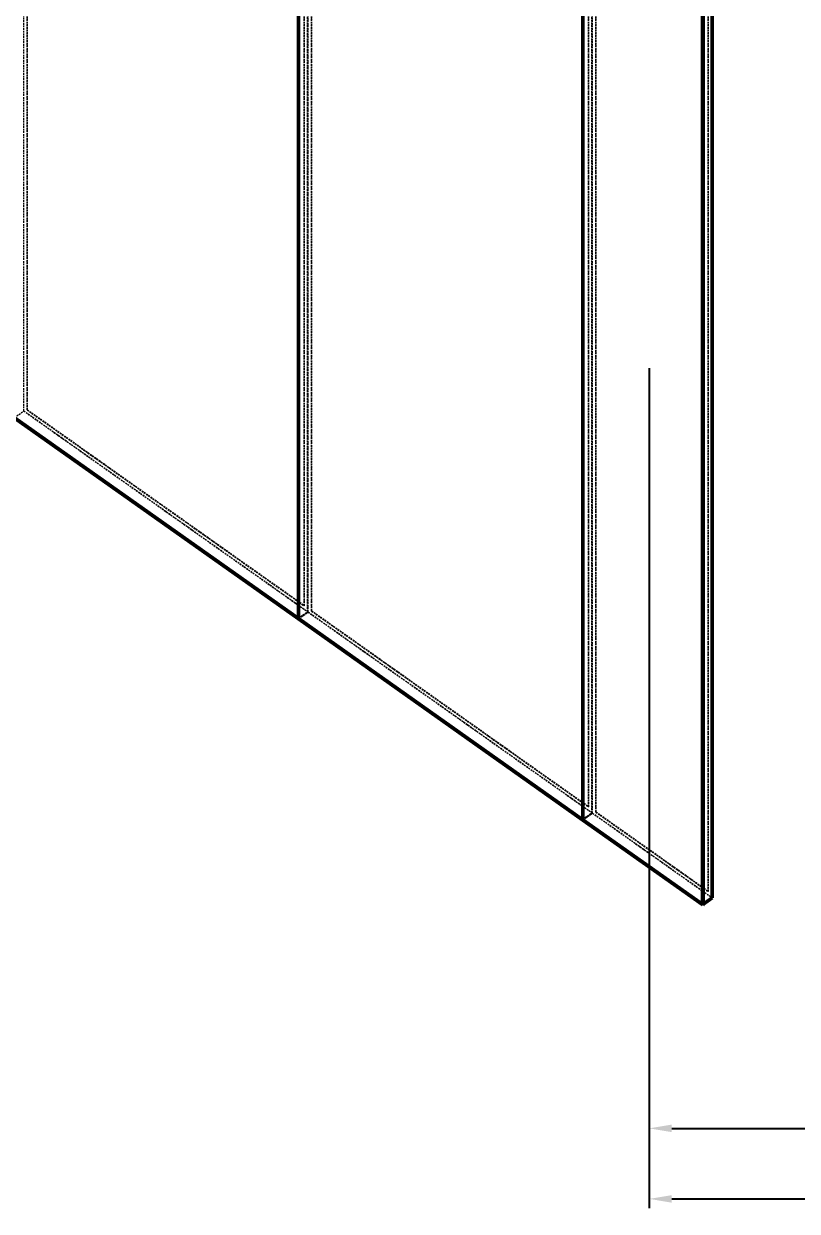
# Model space of a CAD drawing. Header units: millimetres. Extents: x 1091 to 14628, y 360 to 10440.
# Drawn here: x 3758 to 5403, y 1694 to 4218 of the extents above; entities that cross this region are included whole.
import ezdxf

# ---------------------------------------------------------------- set-up
doc = ezdxf.new("R2010")
doc.units = ezdxf.units.MM
doc.linetypes.add('Hidden', pattern=[15, 5, -3, 5, -2])
for name, color, linetype, lineweight in [('Default', 7, 'Continuous', 50), ('Edges', 7, 'Hidden', 15), ('HiddenEdges', 2, 'Hidden', 15), ('HiddenSilhouettes', 2, 'Hidden', 15), ('Silhouettes', 7, 'Continuous', 50)]:
    doc.layers.add(name, color=color, linetype=linetype, lineweight=lineweight)
doc.layers.add('Dimension', color=7, linetype='Continuous', lineweight=50, true_color=0x6495ed)
doc.styles.add('Default', font='arial.ttf')
doc.dimstyles.get("Standard").update_dxf_attribs({"dimtxt": 0.18, "dimasz": 0.18, "dimexe": 0.18, "dimexo": 0.0625, "dimgap": 0.09, "dimtad": 0, "dimtih": 1, "dimtoh": 1, "dimdec": 4, "dimzin": 0, "dimdsep": 46, "dimtxsty": 'Standard', "dimcen": 0.09, "dimadec": 0, "dimazin": 0, "dimtfac": 1, "dimtdec": 4, "dimtofl": 0, "dimtmove": 0, "dimatfit": 3, "dimfxl": 1, "dimtolj": 1, "dimtzin": 0, "dimarcsym": 0})

# ---------------------------------------------------------------- blocks, each defined once
blk = doc.blocks.new('Isometric')
at = {"layer": 'Edges'}
for points in [[(488.8, -152.9), (1293.2, -721.7)], [(1294.9, -722.9), (2099.3, -1291.7)], [(2101, -1292.9), (2438.7, -1531.7)]]:
    blk.add_lwpolyline(points, dxfattribs=at)
for points in [[(1294, -723.1, 0), (1294, 1893.1, 0)], [(1294.9, -722.9, 0), (1294.9, 1891.7, 0)], [(2100.1, -1293.1, 0), (2100.1, 1323.1, 0)], [(2101, -1292.9, 0), (2101, 1321.7, 0)], [(2439.5, -1533.1, 0), (2439.5, 1083.1, 0)], [(1294, -724, 0), (1294, -572.3, 0)], [(2100.1, -1294, 0), (2100.1, -1144.6, 0)], [(2439.5, -1534, 0), (2439.5, -1526.1, 0)]]:
    blk.add_polyline3d(points, dxfattribs=at)
at = {"layer": 'HiddenEdges'}
for points in [[(514.8, -134.5), (1319.2, -703.3)], [(524.5, -131.6), (1309.4, -686.6)], [(488.8, -153.4), (1294.9, -723.4)], [(1320.9, -704.1), (2127, -1274.1)], [(1320.9, -704.5), (2125.3, -1273.3)], [(1330.6, -701.6), (1331.5, -701)], [(1330.6, -701.6), (2115.5, -1256.6)], [(1294, -724), (1294.9, -723.4)], [(2127, -1274.1), (2466.4, -1514.1)], [(2127, -1274.5), (2464.7, -1513.3)], [(2136.7, -1271.6), (2137.6, -1271)], [(2136.7, -1271.6), (2454.9, -1496.6)], [(2100.1, -1294), (2101, -1293.4)]]:
    blk.add_lwpolyline(points, dxfattribs=at)
for points in [[(514.8, -134.5, 0), (514.8, 2480.1, 0)], [(524.5, -131.6, 0), (524.5, 2463.4, 0)], [(1294.9, -723.4, 0), (1294.9, 1892.9, 0)], [(1310.3, -686, 0), (1310.3, 1909, 0)], [(1320.9, -704.1, 0), (1320.9, 1912.1, 0)], [(1320.9, -704.5, 0), (1320.9, 1910.1, 0)], [(1330.6, -701.6, 0), (1330.6, 1893.4, 0)], [(2101, -1293.4, 0), (2101, 1322.9, 0)], [(2116.4, -1256, 0), (2116.4, 1339, 0)], [(2127, -1274.5, 0), (2127, 1340.1, 0)], [(2136.7, -1271.6, 0), (2136.7, 1323.4, 0)], [(2455.8, -1496, 0), (2455.8, 1099, 0)], [(488.8, -152.9, 0), (514.8, -134.5, 0)], [(514.8, -134.1, 0), (1320.9, -704.1, 0)], [(524.5, -131.6, 0), (525.4, -131, 0)], [(1294.9, -722.9, 0), (1320.9, -704.5, 0)], [(1294.9, -723.4, 0), (2101, -1293.4, 0)], [(2100.1, -1293.1, 0), (2127, -1274.1, 0)], [(2101, -1292.9, 0), (2127, -1274.5, 0)], [(2101, -1293.4, 0), (2440.4, -1533.4, 0)]]:
    blk.add_polyline3d(points, dxfattribs=at)
at = {"layer": 'HiddenSilhouettes'}
for points in [[(525.4, -131), (1310.3, -686)], [(1293.2, -721.7), (1319.2, -703.3)], [(2115.5, -1256.6), (2116.4, -1256)], [(2137.6, -1271), (2455.8, -1496)], [(2438.7, -1531.7), (2464.7, -1513.3)], [(2454.9, -1496.6), (2455.8, -1496)]]:
    blk.add_lwpolyline(points, dxfattribs=at)
for points in [[(525.4, -131, 0), (525.4, 2464, 0)], [(1309.4, -686.6, 0), (1309.4, 1908.4, 0)], [(1319.2, -703.3, 0), (1319.2, 1911.3, 0)], [(1331.5, -701, 0), (1331.5, 1894, 0)], [(2115.5, -1256.6, 0), (2115.5, 1338.4, 0)], [(2125.3, -1273.3, 0), (2125.3, 1341.3, 0)], [(2137.6, -1271, 0), (2137.6, 1324, 0)], [(2454.9, -1496.6, 0), (2454.9, 1098.4, 0)], [(2464.7, -1513.3, 0), (2464.7, 1101.3, 0)], [(1294, -723.1, 0), (1320.9, -704.1, 0)], [(1309.4, -686.6, 0), (1310.3, -686, 0)], [(1331.5, -701, 0), (2116.4, -1256, 0)], [(2099.3, -1291.7, 0), (2125.3, -1273.3, 0)]]:
    blk.add_polyline3d(points, dxfattribs=at)
at = {"layer": 'Silhouettes'}
for points in [[(1294, -723.1), (2100.1, -1293.1)], [(1294, -724), (2100.1, -1294)], [(2100.1, -1293.1), (2439.5, -1533.1)], [(2439.5, -1533.1), (2466.4, -1514.1)]]:
    blk.add_lwpolyline(points, dxfattribs=at)
for points in [[(1293.2, -721.7, 0), (1293.2, 1892.9, 0)], [(2099.3, -1291.7, 0), (2099.3, 1322.9, 0)], [(2438.7, -1531.7, 0), (2438.7, 1082.9, 0)], [(2440.4, -1533.4, 0), (2440.4, 1082.9, 0)], [(2466.4, -1514.1, 0), (2466.4, 1102.1, 0)], [(487.9, -153.1, 0), (1294, -723.1, 0)], [(487.9, -154, 0), (1294, -724, 0)], [(2100.1, -1294, 0), (2439.5, -1534, 0)], [(2439.5, -1534, 0), (2440.4, -1533.4, 0)]]:
    blk.add_polyline3d(points, dxfattribs=at)
blk = doc.blocks.new('*D5')
at = {"layer": 'Defpoints', "color": 0}
for p in [(5088, 3496), (9788, 3496), (9788, 1720)]:
    blk.add_point(p, dxfattribs=at)
at = {"layer": 'Dimension', "color": 0, "lineweight": -2}
for p, q in [((5088, 3486), (5088, 1700)), ((9788, 3486), (9788, 1700)), ((5136, 1720), (7367.5, 1720)), ((9740, 1720), (7508.5, 1720))]:
    blk.add_line(p, q, dxfattribs=at)
at = {"layer": 'Dimension', "color": 0}
for points in [[(5136, 1728), (5136, 1712), (5088, 1720)], [(9740, 1712), (9740, 1728), (9788, 1720)]]:
    blk.add_solid(points, dxfattribs=at)
at = {"layer": 'Dimension', "color": 0, "insert": (7438, 1720), "char_height": 40, "attachment_point": 5, "style": 'Default'}
blk.add_mtext('\\A1;4700', dxfattribs=at)
blk = doc.blocks.new('*D6')
at = {"layer": 'Defpoints', "color": 0}
for p in [(5088, 3496), (8988, 3496), (8988, 1870)]:
    blk.add_point(p, dxfattribs=at)
at = {"layer": 'Dimension', "color": 0, "lineweight": -2}
for p, q in [((5088, 3486), (5088, 1850)), ((8988, 3486), (8988, 1850)), ((5136, 1870), (6842.8, 1870)), ((8940, 1870), (7233.2, 1870))]:
    blk.add_line(p, q, dxfattribs=at)
at = {"layer": 'Dimension', "color": 0}
for points in [[(5136, 1878), (5136, 1862), (5088, 1870)], [(8940, 1862), (8940, 1878), (8988, 1870)]]:
    blk.add_solid(points, dxfattribs=at)
at = {"layer": 'Dimension', "color": 0, "insert": (7038, 1870), "char_height": 40, "attachment_point": 5, "style": 'Default'}
blk.add_mtext('\\A1;DEPTH = 3900', dxfattribs=at)

msp = doc.modelspace()

# ---------------------------------------------------------------- block references
at = {"layer": 'Default', "xscale": 0.75, "yscale": 0.75, "zscale": 0.75}
msp.add_blockref('Isometric', (3372, 3496), dxfattribs=at)

# ---------------------------------------------------------------- dimensions: what is measured, and where the dimension line sits
at = {"layer": 'Dimension'}
dim = msp.add_linear_dim(base=(9788, 1720), p1=(5088, 3496), p2=(9788, 3496), dimstyle='Standard', override={"dimscale": 1, "dimtxt": 40, "dimasz": 48, "dimexe": 20, "dimexo": 10, "dimgap": 10, "dimtad": 0, "dimjust": 0, "dimtih": 0, "dimtoh": 0, "dimdec": 3, "dimlfac": 1, "dimzin": 8, "dimlunit": 2, "dimpost": '', "dimtxsty": 'Default', "dimsah": 0, "dimse1": 0, "dimse2": 0, "dimclrt": 0, "dimtol": 0, "dimlim": 0, "dimtp": 0, "dimtm": 0, "dimtfac": 1, "dimtdec": 3, "dimtix": 0, "dimtzin": 8}, dxfattribs=at)
dim.commit()
dim.dimension.update_dxf_attribs({"geometry": '*D5', "text_midpoint": (7438, 1720), "dimtype": 160})
dim = msp.add_linear_dim(base=(8988, 1870), p1=(5088, 3496), p2=(8988, 3496), text='DEPTH = <>', dimstyle='Standard', override={"dimscale": 1, "dimtxt": 40, "dimasz": 48, "dimexe": 20, "dimexo": 10, "dimgap": 10, "dimtad": 0, "dimjust": 0, "dimtih": 0, "dimtoh": 0, "dimdec": 3, "dimlfac": 1, "dimzin": 8, "dimlunit": 2, "dimpost": '', "dimtxsty": 'Default', "dimsah": 0, "dimse1": 0, "dimse2": 0, "dimclrt": 0, "dimtol": 0, "dimlim": 0, "dimtp": 0, "dimtm": 0, "dimtfac": 1, "dimtdec": 3, "dimtix": 0, "dimtzin": 8}, dxfattribs=at)
dim.commit()
dim.dimension.update_dxf_attribs({"geometry": '*D6', "text_midpoint": (7038, 1870), "dimtype": 160})

doc.saveas('drawing.dxf')
